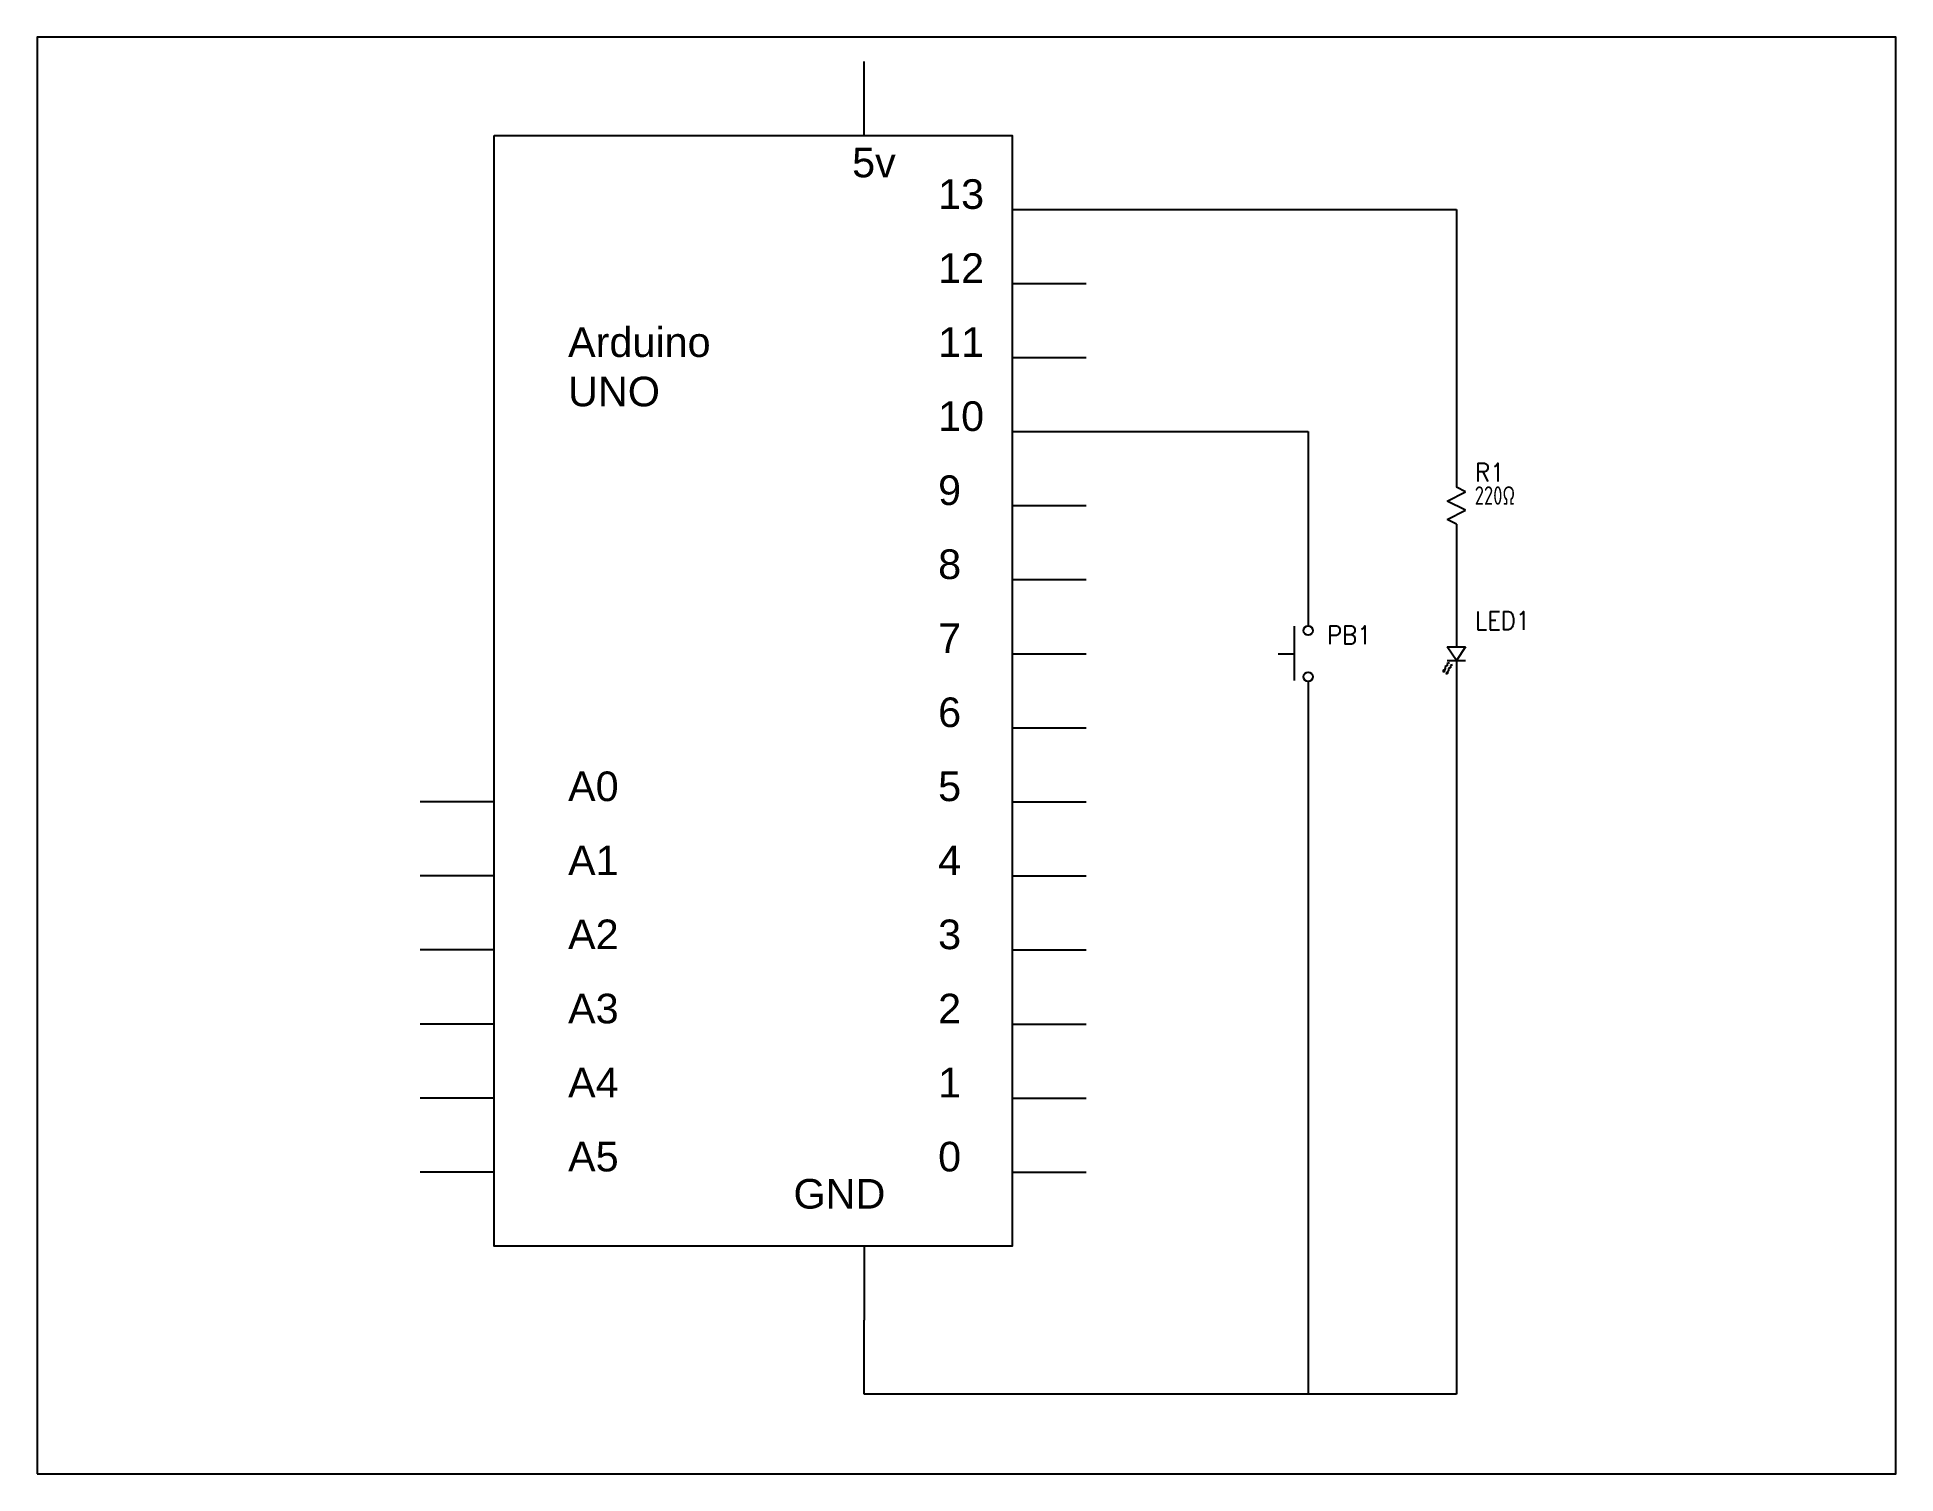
# Paper-space layout 'Layout12' of a CAD drawing. Header units: inches. Extents: x -0.1 to 10.9, y -0.1 to 8.4.
# The model-space entities are those that its viewports show. They can reach past a viewport. Long polylines and large blocks are cut down to what shows.
import ezdxf
from ezdxf.enums import TextEntityAlignment as Align

# ---------------------------------------------------------------- set-up
doc = ezdxf.new("R2010")
doc.units = ezdxf.units.IN
doc.header["$MEASUREMENT"] = 0
for name, color, linetype in [('MISC', 7, 'Continuous'), ('SYMS', 7, 'Continuous'), ('TAGS', 150, 'Continuous'), ('WIRES', 7, 'Continuous')]:
    doc.layers.add(name, color=color, linetype=linetype)
doc.styles.get("Standard").update_dxf_attribs({"font": 'arial.ttf'})
doc.styles.add('WD', font='romans.shx')

# ---------------------------------------------------------------- blocks, each defined once
blk = doc.blocks.new('VRE1')
for p, q in [((-0.062, 0.031), (0.062, 0.094)), ((0.062, -0.031), (-0.062, 0.031)), ((0.062, 0.094), (0, 0.125)), ((-0.062, -0.094), (0.062, -0.031)), ((0, -0.125), (-0.062, -0.094))]:
    blk.add_line(p, q)
at = {"style": 'WD'}
for tag, p, width in [('INST', (0.219, 0.488), 0.7), ('LOC', (0.219, 0.318), 0.7), ('TAG1', (0.127, 0.162), 0.9), ('RATING1', (0.125, 0.006), 0.7), ('RATING2', (0.125, -0.151), 0.7), ('DESC1', (0.129, -0.307), 0.7), ('DESC2', (0.129, -0.463), 0.7)]:
    blk.add_attdef(tag, p, '', height=0.125, dxfattribs=dict(at, width=width))
at = {"linetype": 'Continuous', "style": 'WD', "flags": 8}
blk.add_attdef('TERM01', text='', height=0.125, dxfattribs=at).set_placement((-0.055, 0.144), align=Align.RIGHT)
at = {"linetype": 'Continuous', "style": 'WD', "flags": 9}
for tag, p in [('ASSYCODE', (-0.094, 0.094)), ('CAT', (-0.139, 0.105)), ('MFG', (-0.12, 0.103))]:
    blk.add_attdef(tag, text='', height=0.01, rotation=90, dxfattribs=at).set_placement(p, align=Align.CENTER)
at = {"color": 7, "style": 'WD', "flags": 1}
for tag, p in [('X2TERM01', (0, 0.125)), ('X8TERM02', (0, -0.125))]:
    blk.add_attdef(tag, p, '', height=0.0125, dxfattribs=at)
at = {"style": 'WD', "flags": 9}
blk.add_attdef('FAMILY', (-0.184, 0.08), '', height=0.01, rotation=90, dxfattribs=at)
at = {"linetype": 'Continuous', "style": 'WD', "flags": 8}
blk.add_attdef('TERM02', text='', height=0.125, dxfattribs=at).set_placement((-0.041, -0.151), align=Align.TOP_RIGHT)
blk = doc.blocks.new('VDI1LED')
h = blk.add_hatch(color=256)
h.dxf.hatch_style = 1
h.paths.add_polyline_path([(-0.09, -0.124), (-0.078, -0.118), (-0.083, -0.114), (-0.088, -0.11)])
h = blk.add_hatch(color=256)
h.dxf.hatch_style = 1
h.paths.add_polyline_path([(-0.069, -0.138), (-0.056, -0.131), (-0.061, -0.128), (-0.066, -0.124)])
for p, q in [((0, -0.047), (-0.062, 0.047)), ((-0.062, 0.047), (0.062, 0.047)), ((0.062, 0.047), (0, -0.047)), ((-0.088, -0.11), (-0.09, -0.124)), ((-0.078, -0.118), (-0.09, -0.124)), ((-0.083, -0.114), (-0.088, -0.11)), ((-0.075, -0.103), (-0.083, -0.114)), ((-0.083, -0.114), (-0.078, -0.118)), ((-0.061, -0.083), (-0.076, -0.087)), ((-0.076, -0.087), (-0.075, -0.103)), ((-0.066, -0.124), (-0.069, -0.138)), ((-0.061, -0.128), (-0.066, -0.124)), ((-0.062, -0.047), (0.062, -0.047)), ((-0.047, -0.062), (-0.061, -0.066)), ((-0.061, -0.066), (-0.061, -0.083)), ((-0.053, -0.116), (-0.061, -0.128)), ((-0.039, -0.096), (-0.054, -0.1)), ((-0.054, -0.1), (-0.053, -0.116)), ((-0.025, -0.075), (-0.039, -0.08)), ((-0.039, -0.08), (-0.039, -0.096)), ((-0.056, -0.131), (-0.069, -0.138)), ((-0.061, -0.128), (-0.056, -0.131))]:
    blk.add_line(p, q)
at = {"style": 'WD'}
for tag, p, width in [('INST', (0.219, 0.488), 0.7), ('LOC', (0.219, 0.318), 0.7), ('TAG1', (0.127, 0.162), 0.9), ('RATING1', (0.125, 0.006), 0.7), ('RATING2', (0.125, -0.151), 0.7), ('DESC1', (0.129, -0.307), 0.7), ('DESC2', (0.129, -0.463), 0.7)]:
    blk.add_attdef(tag, p, '', height=0.125, dxfattribs=dict(at, width=width))
at = {"style": 'WD', "flags": 9}
for tag, p in [('WDBLKNAM', (-0.164, 0.205)), ('FAMILY', (-0.184, 0.205))]:
    blk.add_attdef(tag, p, '', height=0.01, rotation=90, dxfattribs=at)
for tag, p in [('ASSYCODE', (-0.094, 0.219)), ('CAT', (-0.139, 0.23)), ('MFG', (-0.12, 0.228))]:
    blk.add_attdef(tag, text='', height=0.01, rotation=90, dxfattribs=at).set_placement(p, align=Align.CENTER)
at = {"style": 'WD', "flags": 8}
blk.add_attdef('TERM01', text='', height=0.125, dxfattribs=at).set_placement((-0.055, 0.066), align=Align.RIGHT)
at = {"style": 'WD', "flags": 1}
for tag, p in [('X2TERM01', (0, 0.047)), ('X8TERM02', (0, -0.047))]:
    blk.add_attdef(tag, p, '', height=0.0125, dxfattribs=at)
at = {"style": 'WD', "flags": 8}
blk.add_attdef('TERM02', text='', height=0.125, dxfattribs=at).set_placement((-0.041, -0.173), align=Align.TOP_RIGHT)
blk = doc.blocks.new('VPB11')
for p, q in [((-0.094, 0.185), (-0.094, -0.18)), ((-0.202, 0), (-0.094, 0))]:
    blk.add_line(p, q)
for centre in [(0, 0.156), (0, -0.156)]:
    blk.add_circle(centre, 0.0312)
at = {"style": 'WD'}
for tag, p, width in [('INST', (0.127, 0.39), 0.7), ('LOC', (0.127, 0.221), 0.7), ('TAG1', (0.127, 0.064), 0.9), ('XREF', (0.129, -0.09), 0.7), ('DESC1', (0.129, -0.242), 0.7), ('DESC2', (0.129, -0.398), 0.7)]:
    blk.add_attdef(tag, p, '', height=0.125, dxfattribs=dict(at, width=width))
at = {"linetype": 'Continuous', "style": 'WD'}
for tag, height, flags, p in [('TERM01', 0.125, 8, (-0.055, 0.222)), ('MFG', 0.01, 9, (-0.142, -0.088)), ('CAT', 0.01, 9, (-0.142, -0.073))]:
    blk.add_attdef(tag, text='', height=height, dxfattribs=dict(at, flags=flags)).set_placement(p, align=Align.RIGHT)
at = {"color": 7, "style": 'WD', "flags": 1}
for tag, p in [('X2TERM01', (0, 0.188)), ('X8TERM02', (0, -0.188))]:
    blk.add_attdef(tag, p, '', height=0.0125, dxfattribs=at)
at = {"color": 7, "style": 'WD'}
for tag, p in [('X4LINK', (-0.266, 0)), ('X1LINK', (0, 0))]:
    blk.add_attdef(tag, p, '', height=0.01, dxfattribs=at)
at = {"style": 'WD'}
for tag, flags, p in [('CONTACT', 1, (-0.142, -0.053)), ('FAMILY', 9, (-0.142, -0.036))]:
    blk.add_attdef(tag, text='', height=0.01, dxfattribs=dict(at, flags=flags)).set_placement(p, align=Align.RIGHT)
at = {"linetype": 'Continuous', "style": 'WD', "flags": 9}
blk.add_attdef('ASSYCODE', text='', height=0.01, dxfattribs=at).set_placement((-0.155, -0.106), align=Align.CENTER)
at = {"linetype": 'Continuous', "style": 'WD', "flags": 8}
blk.add_attdef('TERM02', text='', height=0.125, dxfattribs=at).set_placement((-0.041, -0.229), align=Align.TOP_RIGHT)

msp = doc.modelspace()

# ---------------------------------------------------------------- linework, layer by layer
for points in [[(12.5, 20), (23.5, 20), (23.5, 28.5), (12.5, 28.5)], [(15.204, 27.918), (18.27, 27.918), (18.27, 21.347), (15.204, 21.347)]]:
    msp.add_lwpolyline(points, close=True)
at = {"layer": 'WIRES'}
for p, q in [((17.394, 27.918), (17.394, 28.356)), ((18.27, 27.48), (18.708, 27.48)), ((18.708, 27.48), (20.899, 27.48)), ((20.899, 27.48), (20.899, 25.837)), ((18.27, 27.042), (18.708, 27.042)), ((18.27, 26.604), (18.708, 26.604)), ((18.27, 26.166), (18.708, 26.166)), ((18.708, 26.166), (20.022, 26.166)), ((20.022, 26.166), (20.022, 25.016)), ((18.27, 25.728), (18.708, 25.728)), ((20.899, 25.618), (20.899, 24.893)), ((18.27, 25.29), (18.708, 25.29)), ((18.27, 24.852), (18.708, 24.852)), ((20.899, 24.811), (20.899, 20.471)), ((20.022, 24.687), (20.022, 20.471)), ((18.27, 24.414), (18.708, 24.414)), ((15.204, 23.976), (14.766, 23.976)), ((18.27, 23.976), (18.708, 23.976)), ((15.204, 23.538), (14.766, 23.538)), ((18.27, 23.538), (18.708, 23.538)), ((15.204, 23.099), (14.766, 23.099)), ((18.27, 23.099), (18.708, 23.099)), ((15.204, 22.661), (14.766, 22.661)), ((18.27, 22.661), (18.708, 22.661)), ((15.204, 22.223), (14.766, 22.223)), ((18.27, 22.223), (18.708, 22.223)), ((15.204, 21.785), (14.766, 21.785)), ((18.27, 21.785), (18.708, 21.785)), ((17.394, 21.347), (17.394, 20.909)), ((17.394, 20.471), (17.394, 20.909)), ((20.899, 20.471), (17.394, 20.471))]:
    msp.add_line(p, q, dxfattribs=at)

# ---------------------------------------------------------------- block references
at = {"layer": 'SYMS'}
ref = msp.add_blockref('VRE1', (20.899, 25.728), dxfattribs=dict(at, xscale=0.8761373960843379, yscale=0.8761373960843379, zscale=0.8761373960843379))
ref.add_attrib('RATING1', '220Ω', (21.008, 25.733), dxfattribs={"layer": 'MISC', "height": 0.1095, "style": 'WD', "width": 0.7})
ref.add_attrib('TAG1', 'R1', (21.01, 25.87), dxfattribs={"layer": 'TAGS', "height": 0.1095, "style": 'WD', "width": 0.9})
ref = msp.add_blockref('VDI1LED', (20.899, 24.852), dxfattribs=dict(at, xscale=0.8761373960843379, yscale=0.8761373960843379, zscale=0.8761373960843379))
ref.add_attrib('TAG1', 'LED1', (21.01, 24.993), dxfattribs={"layer": 'TAGS', "height": 0.1095, "style": 'WD', "width": 0.9})
ref = msp.add_blockref('VPB11', (20.022, 24.852), dxfattribs=dict(at, xscale=0.8761373960843379, yscale=0.8761373960843379, zscale=0.8761373960843379))
ref.add_attrib('TAG1', 'PB1', (20.134, 24.908), dxfattribs={"layer": 'TAGS', "height": 0.1095, "style": 'WD', "width": 0.9})

# ---------------------------------------------------------------- texts
at = {"char_height": 0.17523, "attachment_point": 1}
for s, insert in [('{\\C256;\\c0;5v}', (17.323, 27.846)), ('{\\C256;\\c0;13}', (17.832, 27.659)), ('{\\C256;\\c0;12}', (17.832, 27.221)), ('{\\C256;\\c0;Arduino UNO}', (15.642, 26.783)), ('{\\C256;\\c0;11}', (17.832, 26.783)), ('{\\C256;\\c0;10}', (17.832, 26.345)), ('{\\C256;\\c0;9}', (17.832, 25.907)), ('{\\C256;\\c0;8}', (17.832, 25.469)), ('{\\C256;\\c0;7}', (17.832, 25.031)), ('{\\C256;\\c0;6}', (17.832, 24.593)), ('{\\C256;\\c0;A0}', (15.642, 24.155)), ('{\\C256;\\c0;5}', (17.832, 24.155)), ('{\\C256;\\c0;A1}', (15.642, 23.717)), ('{\\C256;\\c0;4}', (17.832, 23.717)), ('{\\C256;\\c0;A2}', (15.642, 23.279)), ('{\\C256;\\c0;3}', (17.832, 23.279)), ('{\\C256;\\c0;A3}', (15.642, 22.84)), ('{\\C256;\\c0;2}', (17.832, 22.84)), ('{\\C256;\\c0;A4}', (15.642, 22.402)), ('{\\C256;\\c0;1}', (17.832, 22.402)), ('{\\C256;\\c0;A5}', (15.642, 21.964)), ('{\\C256;\\c0;0}', (17.832, 21.964)), ('{\\C256;\\c0;GND}', (16.976, 21.744))]:
    msp.add_mtext_dynamic_manual_height_columns(s, width=0.42832, gutter_width=0.876, heights=[0], dxfattribs=dict(at, insert=insert))

psp = doc.layouts.new('Layout12')

# ---------------------------------------------------------------- viewports
at = {"layer": '0'}
psp.add_viewport(center=(5.375, 4.108), size=(11, 8.5), view_center_point=(18, 24.25), view_height=8.5, dxfattribs=at)

doc.saveas('drawing.dxf')
